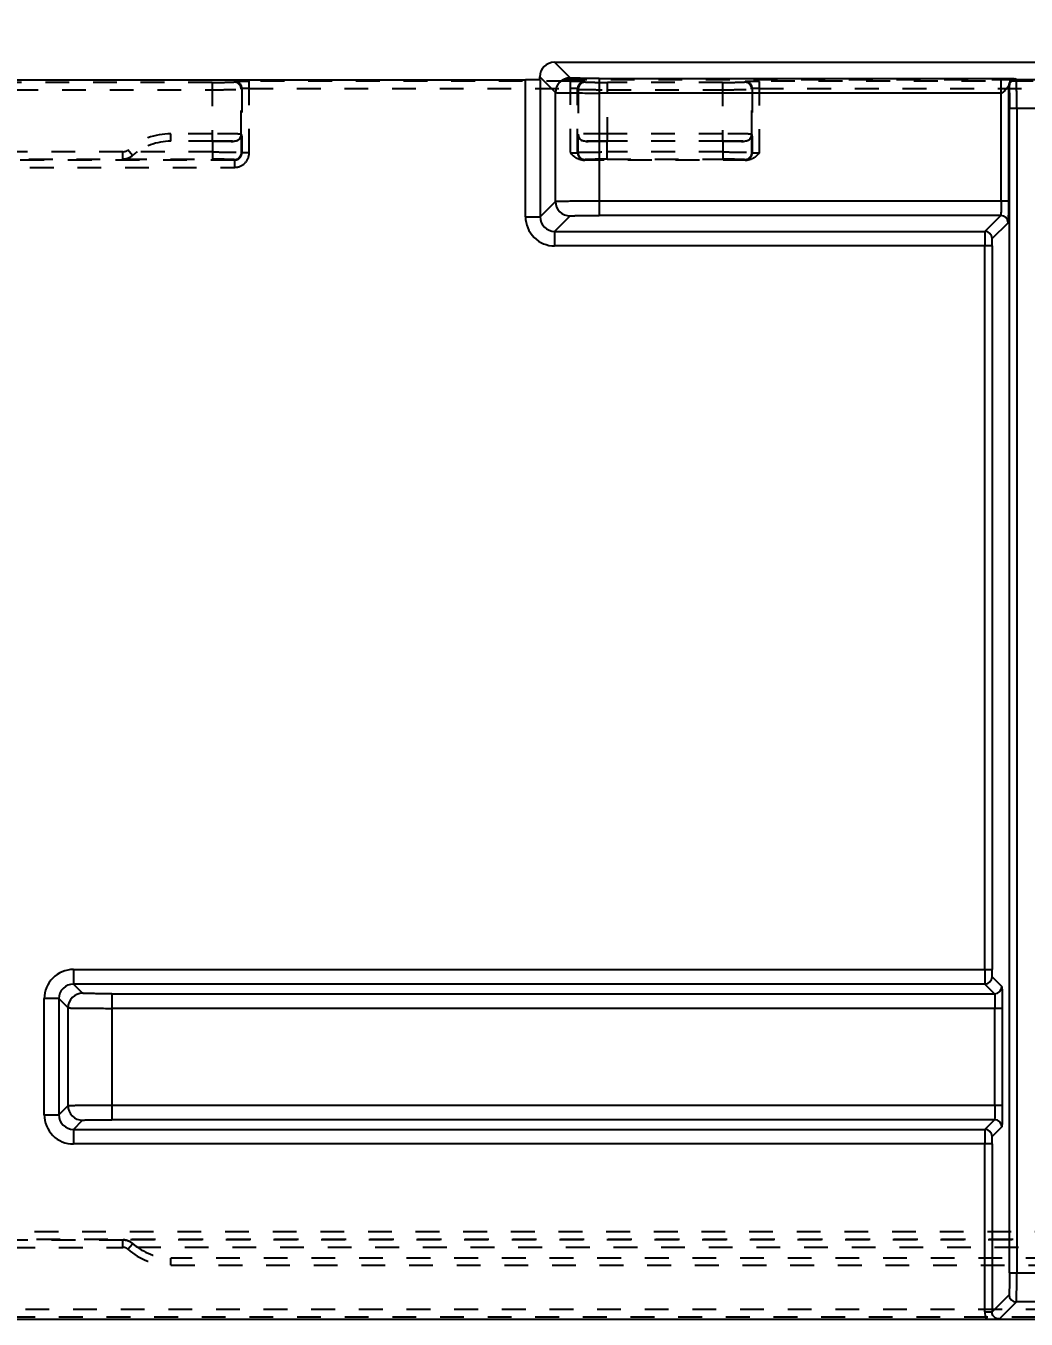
# Model space of a CAD drawing. Header units: millimetres. Extents: x 1803 to 4269, y -6912 to 1836.
# Drawn here: x 2773.5 to 2842.1, y -2.2 to 86.5 of the extents above; entities that cross this region are included whole.
import ezdxf

# ---------------------------------------------------------------- set-up
doc = ezdxf.new("R2010")
doc.units = ezdxf.units.MM
doc.header["$LTSCALE"] = 16.335
doc.header["$PDMODE"] = 3
doc.header["$PDSIZE"] = 0.3125
doc.linetypes.add('HIDDEN', pattern=[0.2, 0.1, -0.1])
doc.layers.get('0').update_dxf_attribs({"linetype": 'CONTINUOUS'})
doc.layers.get('Defpoints').update_dxf_attribs({"linetype": 'CONTINUOUS'})
doc.layers.add('DEFAULT_2', color=8, linetype='HIDDEN')
doc.styles.get("Standard").update_dxf_attribs({"font": 'txt', "width": 0.8})
doc.dimstyles.new('11', dxfattribs={"dimtxt": 8, "dimasz": 8, "dimexe": 0, "dimexo": 0, "dimgap": 0, "dimtad": 0, "dimdsep": 46, "dimtxsty": 'Standard', "dimcen": 0, "dimclrd": 4, "dimclre": 4, "dimclrt": 6, "dimazin": 0, "dimtp": 0.01, "dimtm": 0.01, "dimtfac": 1, "dimtofl": 0, "dimtmove": 0, "dimatfit": 3, "dimfxl": 0, "dimtolj": 1, "dimarcsym": 0})

# ---------------------------------------------------------------- blocks, each defined once
blk = doc.blocks.new('*D13')
at = {"color": 4, "lineweight": -2}
for p, q in [((2710.726, 63.037), (2710.726, 100.642)), ((2718.726, 100.642), (2794.331, 100.642)), ((3097.706, 100.642), (2826.331, 100.642)), ((3105.706, 56.318), (3105.706, 100.642))]:
    blk.add_line(p, q, dxfattribs=at)
at = {"color": 4}
for points in [[(2718.726, 101.976), (2718.726, 99.309), (2710.726, 100.642)], [(3097.706, 101.976), (3097.706, 99.309), (3105.706, 100.642)]]:
    blk.add_solid(points, dxfattribs=at)
at = {"layer": 'Defpoints', "color": 0}
for p in [(2710.726, 100.642), (2710.726, 63.037), (3105.706, 56.318)]:
    blk.add_point(p, dxfattribs=at)
at = {"color": 6, "insert": (2810.331, 100.642), "char_height": 8, "attachment_point": 5}
blk.add_mtext('\\A1;394.98', dxfattribs=at)

msp = doc.modelspace()

# ---------------------------------------------------------------- linework, layer by layer
at = {"color": 7, "linetype": 'Continuous'}
for p, q in [((2810.8, 82.946), (2809.726, 84.021)), ((2809.726, 84.021), (3003.706, 84.021)), ((2713.726, 82.808), (2807.743, 82.808)), ((2807.743, 73.425), (2807.743, 82.808)), ((2808.726, 82.808), (2808.726, 83.021)), ((2808.726, 83.021), (2809.801, 81.947)), ((2808.743, 82.825), (2808.743, 73.425)), ((2812.8, 82.912), (2812.8, 73.516)), ((2812.8, 82.912), (2840.361, 82.912)), ((2840.361, 74.516), (2840.361, 82.912)), ((2841.405, 82.842), (2841.361, 82.886)), ((2841.405, 82.842), (2842.757, 82.842)), ((2809.801, 74.482), (2809.801, 81.947)), ((2840.361, 81.912), (2812.8, 81.912)), ((2840.861, 82.386), (2840.861, 74.516)), ((2840.905, 82.342), (2840.861, 82.386)), ((2840.931, 0.986), (2840.931, 80.842)), ((2843.217, 80.842), (2840.931, 80.842)), ((2841.431, 80.842), (2841.431, 0.986)), ((2809.801, 74.482), (2808.743, 73.425)), ((2812.8, 74.516), (2840.861, 74.516)), ((2807.743, 73.425), (2808.743, 73.425)), ((2809.743, 72.425), (2810.8, 73.482)), ((2840.335, 73.516), (2812.8, 73.516)), ((2840.335, 73.516), (2839.243, 72.425)), ((2839.743, 71.925), (2840.835, 73.016)), ((2809.743, 72.425), (2809.743, 71.425)), ((2809.743, 72.425), (2839.243, 72.425)), ((2839.735, 71.425), (2809.743, 71.425)), ((2839.235, 21.79), (2839.235, 71.425)), ((2839.735, 71.425), (2839.735, 21.79)), ((2776.743, 21.79), (2776.743, 20.79)), ((2776.743, 21.79), (2839.735, 21.79)), ((2777.373, 20.161), (2776.743, 20.79)), ((2839.243, 20.79), (2776.743, 20.79)), ((2839.243, 20.79), (2839.907, 20.127)), ((2840.407, 20.627), (2839.743, 21.29)), ((2774.743, 11.825), (2774.743, 19.791)), ((2775.743, 19.791), (2774.743, 19.791)), ((2775.743, 19.791), (2775.743, 11.825)), ((2775.743, 19.791), (2776.373, 19.161)), ((2779.372, 20.127), (2779.372, 11.489)), ((2779.372, 20.127), (2839.907, 20.127)), ((2776.373, 12.454), (2776.373, 19.161)), ((2840.433, 19.127), (2779.372, 19.127)), ((2839.933, 12.489), (2839.933, 19.127)), ((2840.433, 19.127), (2840.433, 12.488)), ((2776.373, 12.454), (2775.743, 11.825)), ((2779.372, 12.489), (2840.433, 12.489)), ((2774.743, 11.825), (2775.743, 11.825)), ((2776.743, 10.825), (2777.373, 11.454)), ((2776.743, 10.825), (2776.743, 9.825)), ((2776.743, 10.825), (2839.243, 10.825)), ((2839.907, 11.489), (2779.372, 11.489)), ((2839.907, 11.489), (2839.243, 10.825)), ((2839.743, 10.325), (2840.407, 10.989)), ((2839.735, 9.825), (2776.743, 9.825)), ((2839.235, -1.684), (2839.235, 9.825)), ((2839.735, 9.825), (2839.735, -1.684)), ((2840.931, 0.986), (2843.217, 0.986)), ((2840.905, -0.514), (2839.735, -1.684)), ((2839.235, -1.684), (2839.735, -1.684)), ((2840.235, -2.184), (2841.405, -1.014)), ((2842.743, -1.014), (2841.405, -1.014)), ((2713.726, -2.192), (3105.206, -2.192))]:
    msp.add_line(p, q, dxfattribs=at)
for centre, radius, start, end in [((2810.801, 81.946), 1, 90.0211, 179.97863), ((2841.361, 82.386), 0.5, 90.02106, 179.97894), ((2841.405, 82.342), 0.5, 90.00092, 179.99908), ((2810.801, 74.482), 1, 180.02109, 269.97863), ((2809.743, 73.425), 2, 179.9961, 270.0039), ((2809.743, 73.424), 0.999, 179.9717, 270.0283), ((2840.335, 73.016), 0.5, 0.02105, 89.97894), ((2839.243, 71.925), 0.5, 0.02107, 89.97894), ((2776.743, 19.791), 2, 89.9961, 180.0039), ((2776.743, 19.791), 0.999, 89.9717, 180.0283), ((2839.243, 21.291), 0.5, 270.02106, 359.97893), ((2839.907, 20.627), 0.5, 270.02106, 359.97895), ((2777.373, 19.161), 1, 90.0211, 179.97863), ((2777.373, 12.455), 1, 180.02109, 269.97863), ((2776.743, 11.825), 2, 179.9961, 270.0039), ((2776.743, 11.824), 0.999, 179.9717, 270.0283), ((2839.243, 10.325), 0.5, 0.02107, 89.97894), ((2839.907, 10.989), 0.5, 0.02105, 89.97894), ((2841.405, -0.514), 0.5, 180.00092, 269.99908)]:
    msp.add_arc(centre, radius, start, end, dxfattribs=at)
msp.add_ellipse((2809.726, 83.021), major_axis=(0.707, -0.707), ratio=0.999695, start_param=2.356333, end_param=3.926853, dxfattribs=at)
for points, knots in [([(2808.444, 82.813), (2808.394, 82.812), (2808.161, 82.809), (2807.927, 82.808), (2807.743, 82.808)], [0, 0, 0, 0, 0.215135, 1, 1, 1, 1]), ([(2808.735, 82.824), (2808.733, 82.823), (2808.725, 82.823), (2808.71, 82.82), (2808.685, 82.819), (2808.635, 82.817), (2808.554, 82.815), (2808.484, 82.813), (2808.444, 82.813)], [0, 0, 0, 0, 0.022818, 0.077629, 0.163326, 0.278558, 0.591083, 1, 1, 1, 1]), ([(2812.8, 82.912), (2812.672, 82.912), (2812.419, 82.912), (2812.052, 82.914), (2811.713, 82.917), (2811.416, 82.922), (2811.198, 82.926), (2811.053, 82.93), (2810.968, 82.933), (2810.901, 82.936), (2810.85, 82.938), (2810.82, 82.943), (2810.804, 82.943), (2810.8, 82.946)], [0, 0, 0, 0, 0.192526, 0.378586, 0.550069, 0.70073, 0.825069, 0.875944, 0.918583, 0.952516, 0.977503, 0.993365, 1, 1, 1, 1]), ([(2840.361, 82.912), (2840.514, 82.912), (2840.727, 82.911), (2840.99, 82.907), (2841.134, 82.903), (2841.242, 82.901), (2841.31, 82.893), (2841.351, 82.896), (2841.361, 82.886)], [0, 0, 0, 0, 0.458432, 0.640978, 0.786071, 0.892219, 0.95943, 1, 1, 1, 1]), ([(2841.431, 80.842), (2841.431, 80.971), (2841.43, 81.223), (2841.429, 81.59), (2841.427, 81.929), (2841.424, 82.227), (2841.42, 82.444), (2841.417, 82.589), (2841.415, 82.674), (2841.412, 82.741), (2841.411, 82.792), (2841.407, 82.822), (2841.408, 82.838), (2841.405, 82.842)], [0, 0, 0, 0, 0.192544, 0.378616, 0.550136, 0.700849, 0.825215, 0.876096, 0.918736, 0.952662, 0.97763, 0.993455, 1, 1, 1, 1]), ([(2809.801, 81.947), (2809.806, 81.943), (2809.83, 81.944), (2809.876, 81.938), (2809.951, 81.936), (2810.052, 81.933), (2810.18, 81.93), (2810.398, 81.926), (2810.724, 81.922), (2811.17, 81.918), (2811.678, 81.915), (2812.229, 81.913), (2812.607, 81.912), (2812.8, 81.912)], [0, 0, 0, 0, 0.00651, 0.022309, 0.047276, 0.081235, 0.123839, 0.174669, 0.299147, 0.449893, 0.621323, 0.807216, 1, 1, 1, 1]), ([(2840.361, 81.912), (2840.39, 81.912), (2840.452, 81.935), (2840.53, 81.997), (2840.606, 82.073), (2840.677, 82.153), (2840.733, 82.22), (2840.774, 82.271), (2840.801, 82.307), (2840.823, 82.336), (2840.842, 82.365), (2840.851, 82.374), (2840.86, 82.388), (2840.861, 82.386)], [0, 0, 0, 0, 0.125416, 0.269472, 0.423929, 0.579915, 0.728821, 0.797478, 0.860553, 0.916282, 0.960919, 0.990191, 1, 1, 1, 1]), ([(2840.905, 82.342), (2840.907, 82.34), (2840.907, 82.327), (2840.911, 82.305), (2840.913, 82.267), (2840.915, 82.216), (2840.917, 82.152), (2840.92, 82.043), (2840.924, 81.881), (2840.927, 81.657), (2840.929, 81.403), (2840.93, 81.128), (2840.931, 80.939), (2840.931, 80.842)], [0, 0, 0, 0, 0.006635, 0.022497, 0.047485, 0.081418, 0.124056, 0.174931, 0.29927, 0.449932, 0.621414, 0.807474, 1, 1, 1, 1]), ([(2809.801, 74.482), (2809.806, 74.485), (2809.83, 74.485), (2809.876, 74.49), (2809.951, 74.492), (2810.052, 74.496), (2810.18, 74.498), (2810.398, 74.502), (2810.724, 74.507), (2811.17, 74.511), (2811.678, 74.514), (2812.229, 74.516), (2812.607, 74.516), (2812.8, 74.516)], [0, 0, 0, 0, 0.00651, 0.022309, 0.047276, 0.081235, 0.123839, 0.174669, 0.299148, 0.449893, 0.621323, 0.807216, 1, 1, 1, 1]), ([(2840.361, 74.516), (2840.361, 74.39), (2840.36, 74.207), (2840.357, 73.973), (2840.354, 73.824), (2840.35, 73.702), (2840.346, 73.618), (2840.343, 73.567), (2840.341, 73.542), (2840.338, 73.527), (2840.337, 73.518), (2840.335, 73.516)], [0, 0, 0, 0, 0.378175, 0.549667, 0.700342, 0.824025, 0.917104, 0.951245, 0.976637, 0.992946, 1, 1, 1, 1]), ([(2840.861, 74.516), (2840.861, 74.42), (2840.86, 74.23), (2840.859, 73.955), (2840.857, 73.701), (2840.853, 73.478), (2840.85, 73.315), (2840.847, 73.206), (2840.845, 73.142), (2840.842, 73.092), (2840.841, 73.054), (2840.837, 73.031), (2840.837, 73.019), (2840.835, 73.016)], [0, 0, 0, 0, 0.192517, 0.378561, 0.550053, 0.700744, 0.825096, 0.875972, 0.918609, 0.952534, 0.97751, 0.993363, 1, 1, 1, 1]), ([(2810.8, 73.482), (2810.804, 73.485), (2810.82, 73.485), (2810.85, 73.49), (2810.901, 73.492), (2810.968, 73.496), (2811.053, 73.498), (2811.198, 73.503), (2811.416, 73.507), (2811.713, 73.511), (2812.052, 73.514), (2812.419, 73.516), (2812.672, 73.516), (2812.8, 73.516)], [0, 0, 0, 0, 0.006635, 0.022497, 0.047484, 0.081417, 0.124056, 0.174931, 0.29927, 0.449931, 0.621414, 0.807474, 1, 1, 1, 1]), ([(2839.243, 72.425), (2839.24, 72.418), (2839.244, 72.389), (2839.238, 72.333), (2839.239, 72.24), (2839.237, 72.117), (2839.236, 71.968), (2839.235, 71.735), (2839.235, 71.551), (2839.235, 71.425)], [0, 0, 0, 0, 0.022268, 0.081143, 0.174666, 0.299048, 0.449783, 0.621329, 1, 1, 1, 1]), ([(2839.735, 71.425), (2839.735, 71.488), (2839.735, 71.58), (2839.736, 71.696), (2839.737, 71.771), (2839.739, 71.832), (2839.739, 71.879), (2839.743, 71.906), (2839.741, 71.922), (2839.743, 71.925)], [0, 0, 0, 0, 0.378397, 0.549992, 0.70075, 0.824486, 0.917573, 0.977036, 1, 1, 1, 1]), ([(2839.235, 21.79), (2839.235, 21.664), (2839.235, 21.481), (2839.236, 21.247), (2839.237, 21.098), (2839.239, 20.976), (2839.238, 20.883), (2839.244, 20.826), (2839.24, 20.797), (2839.243, 20.79)], [0, 0, 0, 0, 0.378671, 0.550217, 0.700952, 0.825334, 0.918857, 0.977732, 1, 1, 1, 1]), ([(2839.743, 21.29), (2839.741, 21.293), (2839.743, 21.309), (2839.739, 21.336), (2839.739, 21.383), (2839.737, 21.444), (2839.736, 21.519), (2839.735, 21.636), (2839.735, 21.727), (2839.735, 21.79)], [0, 0, 0, 0, 0.022964, 0.082427, 0.175514, 0.29925, 0.450008, 0.621603, 1, 1, 1, 1]), ([(2840.407, 20.627), (2840.41, 20.624), (2840.41, 20.612), (2840.413, 20.589), (2840.415, 20.551), (2840.417, 20.501), (2840.42, 20.437), (2840.423, 20.328), (2840.426, 20.165), (2840.429, 19.942), (2840.431, 19.688), (2840.433, 19.412), (2840.433, 19.223), (2840.433, 19.127)], [0, 0, 0, 0, 0.006637, 0.02249, 0.047466, 0.081392, 0.124028, 0.174905, 0.299256, 0.449946, 0.621438, 0.807482, 1, 1, 1, 1]), ([(2779.372, 20.127), (2779.244, 20.127), (2778.991, 20.127), (2778.625, 20.129), (2778.286, 20.132), (2777.988, 20.136), (2777.771, 20.14), (2777.626, 20.144), (2777.541, 20.147), (2777.473, 20.151), (2777.423, 20.153), (2777.393, 20.158), (2777.376, 20.158), (2777.373, 20.161)], [0, 0, 0, 0, 0.192526, 0.378586, 0.550069, 0.70073, 0.825069, 0.875944, 0.918583, 0.952516, 0.977503, 0.993365, 1, 1, 1, 1]), ([(2839.907, 20.127), (2839.909, 20.125), (2839.91, 20.116), (2839.913, 20.101), (2839.915, 20.075), (2839.919, 20.025), (2839.922, 19.941), (2839.926, 19.819), (2839.929, 19.67), (2839.932, 19.436), (2839.933, 19.253), (2839.933, 19.127)], [0, 0, 0, 0, 0.007054, 0.023362, 0.048755, 0.082895, 0.175974, 0.299658, 0.450335, 0.621829, 1, 1, 1, 1]), ([(2776.373, 19.161), (2776.378, 19.157), (2776.402, 19.158), (2776.448, 19.153), (2776.523, 19.151), (2776.625, 19.147), (2776.752, 19.145), (2776.97, 19.14), (2777.296, 19.136), (2777.743, 19.132), (2778.251, 19.129), (2778.801, 19.127), (2779.18, 19.127), (2779.372, 19.127)], [0, 0, 0, 0, 0.00651, 0.022309, 0.047276, 0.081235, 0.123839, 0.174669, 0.299147, 0.449893, 0.621323, 0.807216, 1, 1, 1, 1]), ([(2776.373, 12.454), (2776.378, 12.458), (2776.402, 12.457), (2776.448, 12.463), (2776.523, 12.464), (2776.625, 12.468), (2776.752, 12.471), (2776.97, 12.475), (2777.296, 12.479), (2777.743, 12.483), (2778.251, 12.486), (2778.801, 12.488), (2779.18, 12.489), (2779.372, 12.489)], [0, 0, 0, 0, 0.00651, 0.022309, 0.047276, 0.081235, 0.123839, 0.174669, 0.299148, 0.449893, 0.621323, 0.807216, 1, 1, 1, 1]), ([(2839.933, 12.489), (2839.933, 12.362), (2839.932, 12.179), (2839.929, 11.945), (2839.926, 11.797), (2839.922, 11.674), (2839.919, 11.59), (2839.915, 11.54), (2839.913, 11.514), (2839.91, 11.499), (2839.909, 11.49), (2839.907, 11.489)], [0, 0, 0, 0, 0.378175, 0.549667, 0.700342, 0.824025, 0.917104, 0.951245, 0.976637, 0.992946, 1, 1, 1, 1]), ([(2840.433, 12.488), (2840.433, 12.392), (2840.433, 12.203), (2840.431, 11.928), (2840.429, 11.674), (2840.426, 11.45), (2840.423, 11.287), (2840.42, 11.178), (2840.417, 11.115), (2840.415, 11.064), (2840.413, 11.026), (2840.41, 11.004), (2840.41, 10.991), (2840.407, 10.989)], [0, 0, 0, 0, 0.192517, 0.378561, 0.550053, 0.700744, 0.825096, 0.875972, 0.918609, 0.952534, 0.97751, 0.993363, 1, 1, 1, 1]), ([(2777.373, 11.454), (2777.376, 11.458), (2777.393, 11.458), (2777.423, 11.463), (2777.473, 11.465), (2777.541, 11.468), (2777.626, 11.471), (2777.771, 11.475), (2777.988, 11.479), (2778.286, 11.483), (2778.625, 11.486), (2778.991, 11.488), (2779.244, 11.489), (2779.372, 11.489)], [0, 0, 0, 0, 0.006635, 0.022497, 0.047484, 0.081417, 0.124056, 0.174931, 0.29927, 0.449931, 0.621414, 0.807474, 1, 1, 1, 1]), ([(2839.243, 10.825), (2839.24, 10.818), (2839.244, 10.789), (2839.238, 10.733), (2839.239, 10.64), (2839.237, 10.517), (2839.236, 10.368), (2839.235, 10.135), (2839.235, 9.951), (2839.235, 9.825)], [0, 0, 0, 0, 0.022268, 0.081143, 0.174666, 0.299048, 0.449783, 0.621329, 1, 1, 1, 1]), ([(2839.735, 9.825), (2839.735, 9.888), (2839.735, 9.98), (2839.736, 10.096), (2839.737, 10.171), (2839.739, 10.232), (2839.739, 10.279), (2839.743, 10.306), (2839.741, 10.322), (2839.743, 10.325)], [0, 0, 0, 0, 0.378397, 0.549992, 0.70075, 0.824486, 0.917573, 0.977036, 1, 1, 1, 1]), ([(2840.931, 0.986), (2840.931, 0.89), (2840.93, 0.7), (2840.929, 0.425), (2840.927, 0.171), (2840.924, -0.052), (2840.92, -0.215), (2840.917, -0.324), (2840.915, -0.388), (2840.913, -0.438), (2840.911, -0.476), (2840.907, -0.499), (2840.907, -0.511), (2840.905, -0.514)], [0, 0, 0, 0, 0.192526, 0.378586, 0.550068, 0.70073, 0.825069, 0.875944, 0.918582, 0.952516, 0.977503, 0.993365, 1, 1, 1, 1]), ([(2841.405, -1.014), (2841.408, -1.01), (2841.407, -0.994), (2841.411, -0.964), (2841.412, -0.913), (2841.415, -0.846), (2841.417, -0.761), (2841.42, -0.615), (2841.424, -0.398), (2841.427, -0.1), (2841.429, 0.239), (2841.43, 0.605), (2841.431, 0.858), (2841.431, 0.986)], [0, 0, 0, 0, 0.006545, 0.02237, 0.047338, 0.081264, 0.123904, 0.174785, 0.299151, 0.449864, 0.621384, 0.807456, 1, 1, 1, 1]), ([(2839.374, -2.192), (2839.457, -2.192), (2839.744, -2.192), (2840.031, -2.187), (2840.235, -2.184)], [0, 0, 0, 0, 0.290276, 1, 1, 1, 1]), ([(2840.235, -2.184), (2840.148, -2.184), (2839.972, -2.137), (2839.844, -2.007), (2839.801, -1.932)], [0, 0, 0, 0, 0.500747, 1, 1, 1, 1])]:
    msp.add_open_spline(points, degree=3, knots=knots, dxfattribs=at)
for points in [[(2839.235, -1.684), (2839.235, -1.86), (2839.284, -2.041), (2839.374, -2.192)], [(2839.801, -1.932), (2839.759, -1.858), (2839.735, -1.77), (2839.735, -1.684)]]:
    msp.add_open_spline(points, degree=3, dxfattribs=at)
at = {"layer": 'DEFAULT_2', "color": 8, "linetype": 'HIDDEN'}
for p, q in [((2786.254, 82.642), (2713.892, 82.642)), ((2786.253, 82.642), (2786.253, 78.617)), ((2787.775, 82.712), (2787.775, 82.667)), ((2810.815, 82.729), (2788.797, 82.729)), ((2788.798, 77.816), (2788.798, 82.729)), ((3004.706, 82.808), (2808.735, 82.808)), ((2810.815, 82.729), (2810.815, 77.799)), ((2811.837, 82.667), (2811.837, 82.712)), ((2813.359, 78.617), (2813.359, 82.642)), ((2821.254, 82.642), (2813.359, 82.642)), ((2821.253, 82.642), (2821.253, 78.617)), ((2822.775, 82.712), (2822.775, 82.667)), ((2845.815, 82.729), (2823.797, 82.729)), ((2823.798, 77.799), (2823.798, 82.729)), ((2713.892, 82.142), (2786.253, 82.142)), ((2788.253, 82.167), (2788.298, 82.212)), ((2788.253, 79.091), (2788.253, 82.167)), ((2788.298, 82.212), (2788.298, 77.816)), ((2788.798, 82.229), (2810.815, 82.229)), ((2811.315, 77.816), (2811.315, 82.212)), ((2811.315, 82.212), (2811.359, 82.167)), ((2811.359, 82.167), (2811.359, 79.091)), ((2813.359, 82.142), (2821.253, 82.142)), ((2823.253, 82.167), (2823.298, 82.212)), ((2823.253, 79.091), (2823.253, 82.167)), ((2823.298, 82.212), (2823.298, 77.816)), ((2823.798, 82.229), (2845.815, 82.229)), ((2783.426, 78.608), (2783.426, 79.116)), ((2786.253, 79.116), (2783.426, 79.116)), ((2788.271, 79.073), (2788.253, 79.091)), ((2788.271, 77.843), (2788.271, 79.073)), ((2811.359, 79.091), (2811.342, 79.073)), ((2811.342, 79.073), (2811.342, 77.843)), ((2821.253, 79.116), (2813.359, 79.116)), ((2823.271, 79.073), (2823.253, 79.091)), ((2823.271, 77.843), (2823.271, 79.073)), ((2786.271, 78.608), (2783.426, 78.608)), ((2786.271, 78.608), (2786.271, 77.369)), ((2813.341, 77.369), (2813.341, 78.608)), ((2821.271, 78.608), (2813.341, 78.608)), ((2821.271, 78.608), (2821.271, 77.369)), ((2780.138, 77.886), (2718.147, 77.886)), ((2718.147, 77.386), (2780.142, 77.386)), ((2787.798, 77.316), (2718.217, 77.316)), ((2780.142, 77.369), (2780.138, 77.886)), ((2780.142, 77.369), (2786.271, 77.369)), ((2780.795, 77.632), (2780.466, 78.009)), ((2780.795, 77.632), (2780.799, 77.622)), ((2786.271, 77.869), (2781.11, 77.869)), ((2787.771, 77.343), (2787.798, 77.316)), ((2787.798, 77.316), (2787.798, 76.816)), ((2788.271, 77.843), (2788.298, 77.816)), ((2788.798, 77.816), (2788.298, 77.816)), ((2811.315, 77.816), (2811.342, 77.843)), ((2822.937, 77.308), (2811.676, 77.308)), ((2811.815, 77.316), (2811.842, 77.343)), ((2821.271, 77.869), (2813.341, 77.869)), ((2813.341, 77.369), (2821.271, 77.369)), ((2822.771, 77.343), (2822.798, 77.316)), ((2823.271, 77.843), (2823.298, 77.816)), ((2718.217, 76.816), (2787.798, 76.816)), ((2844.315, 3.799), (2750.818, 3.799)), ((2751.335, 3.299), (2844.315, 3.299)), ((2780.142, 3.229), (2752.879, 3.229)), ((2752.879, 2.729), (2780.138, 2.729)), ((2780.138, 2.729), (2780.142, 3.246)), ((2844.368, 3.246), (2780.142, 3.246)), ((2780.466, 2.606), (2780.795, 2.983)), ((2780.795, 2.983), (2780.799, 2.993)), ((2781.11, 2.746), (2844.368, 2.746)), ((2783.426, 1.499), (2783.426, 1.999)), ((2850.232, 1.999), (2783.426, 1.999)), ((2783.426, 1.499), (2850.228, 1.499)), ((2850.228, -1.526), (2752.879, -1.526)), ((2752.879, -2.026), (2850.263, -2.026))]:
    msp.add_line(p, q, dxfattribs=at)
for centre, radius, start, end in [((2787.753, 82.167), 0.5, 0.00092, 89.99908), ((2787.797, 82.212), 0.5, 0.02107, 89.97896), ((2811.815, 82.212), 0.5, 90.02104, 179.97893), ((2811.859, 82.167), 0.5, 90.00092, 179.99908), ((2822.753, 82.167), 0.5, 0.00092, 89.99908), ((2822.797, 82.212), 0.5, 0.02107, 89.97896), ((2783.426, 74.608), 4.509, 90, 131.02766), ((2787.753, 79.091), 0.5, 297.04644, 359.98703), ((2811.859, 79.091), 0.5, 180.01221, 242.95432), ((2822.753, 79.091), 0.5, 297.04644, 359.98703), ((2783.426, 74.608), 4, 90, 131.02766), ((2780.138, 78.386), 1, 270.00082, 311.02693), ((2783.276, 74.815), 3.744, 125.3533, 131.42797), ((2787.771, 77.843), 0.5, 270.00092, 359.99908), ((2787.798, 77.816), 1, 269.99916, 0.00072), ((2787.798, 77.816), 0.5, 269.9717, 0.02833), ((2811.815, 77.816), 0.5, 180.02106, 269.97896), ((2811.842, 77.843), 0.5, 180.00092, 269.99908), ((2822.771, 77.843), 0.5, 270.00092, 359.99908), ((2822.797, 77.816), 0.5, 270.02104, 359.97894), ((2780.138, 2.229), 1, 48.97306, 89.99918), ((2783.294, 5.822), 3.773, 228.59475, 234.62398), ((2783.426, 6.008), 4, 228.97234, 270), ((2783.426, 6.008), 4.509, 228.97235, 270)]:
    msp.add_arc(centre, radius, start, end, dxfattribs=at)
for points, knots in [([(2786.254, 82.642), (2786.35, 82.642), (2786.539, 82.642), (2786.814, 82.643), (2787.069, 82.646), (2787.292, 82.649), (2787.455, 82.652), (2787.564, 82.655), (2787.627, 82.657), (2787.678, 82.66), (2787.716, 82.661), (2787.738, 82.665), (2787.751, 82.665), (2787.753, 82.667)], [0, 0, 0, 0, 0.192537, 0.378606, 0.550095, 0.700762, 0.825104, 0.875978, 0.918612, 0.952536, 0.977514, 0.993368, 1, 1, 1, 1]), ([(2787.798, 82.712), (2787.799, 82.713), (2787.808, 82.713), (2787.823, 82.716), (2787.848, 82.717), (2787.898, 82.719), (2787.982, 82.722), (2788.105, 82.724), (2788.254, 82.726), (2788.488, 82.728), (2788.671, 82.729), (2788.797, 82.729)], [0, 0, 0, 0, 0.006635, 0.022485, 0.047455, 0.081372, 0.174873, 0.299217, 0.449887, 0.62138, 1, 1, 1, 1]), ([(2810.815, 82.729), (2810.941, 82.729), (2811.125, 82.728), (2811.358, 82.726), (2811.507, 82.724), (2811.63, 82.722), (2811.714, 82.719), (2811.764, 82.717), (2811.79, 82.716), (2811.805, 82.713), (2811.813, 82.713), (2811.815, 82.712)], [0, 0, 0, 0, 0.37862, 0.550114, 0.700784, 0.825129, 0.91863, 0.952546, 0.977515, 0.993365, 1, 1, 1, 1]), ([(2811.859, 82.667), (2811.861, 82.665), (2811.874, 82.665), (2811.896, 82.661), (2811.934, 82.66), (2811.985, 82.657), (2812.049, 82.655), (2812.158, 82.652), (2812.321, 82.649), (2812.544, 82.646), (2812.798, 82.643), (2813.073, 82.642), (2813.262, 82.642), (2813.359, 82.642)], [0, 0, 0, 0, 0.006632, 0.022486, 0.047464, 0.081388, 0.124022, 0.174896, 0.299238, 0.449905, 0.621394, 0.807463, 1, 1, 1, 1]), ([(2821.254, 82.642), (2821.35, 82.642), (2821.539, 82.642), (2821.814, 82.643), (2822.069, 82.646), (2822.292, 82.649), (2822.455, 82.652), (2822.564, 82.655), (2822.627, 82.657), (2822.678, 82.66), (2822.716, 82.661), (2822.738, 82.665), (2822.751, 82.665), (2822.753, 82.667)], [0, 0, 0, 0, 0.192537, 0.378606, 0.550095, 0.700762, 0.825104, 0.875978, 0.918612, 0.952536, 0.977514, 0.993368, 1, 1, 1, 1]), ([(2822.798, 82.712), (2822.799, 82.713), (2822.808, 82.713), (2822.823, 82.716), (2822.848, 82.717), (2822.898, 82.719), (2822.982, 82.722), (2823.105, 82.724), (2823.254, 82.726), (2823.488, 82.728), (2823.671, 82.729), (2823.797, 82.729)], [0, 0, 0, 0, 0.006635, 0.022485, 0.047455, 0.081372, 0.174873, 0.299217, 0.449887, 0.62138, 1, 1, 1, 1]), ([(2786.253, 82.142), (2786.382, 82.142), (2786.634, 82.142), (2787.001, 82.143), (2787.34, 82.146), (2787.638, 82.149), (2787.855, 82.152), (2788, 82.155), (2788.085, 82.157), (2788.153, 82.16), (2788.203, 82.161), (2788.233, 82.165), (2788.25, 82.165), (2788.253, 82.167)], [0, 0, 0, 0, 0.192544, 0.378616, 0.550136, 0.700849, 0.825215, 0.876096, 0.918736, 0.952662, 0.97763, 0.993455, 1, 1, 1, 1]), ([(2788.798, 82.229), (2788.734, 82.229), (2788.643, 82.228), (2788.526, 82.226), (2788.451, 82.224), (2788.391, 82.221), (2788.343, 82.22), (2788.317, 82.215), (2788.299, 82.215), (2788.298, 82.212)], [0, 0, 0, 0, 0.377948, 0.549345, 0.69995, 0.823602, 0.916704, 0.976346, 1, 1, 1, 1]), ([(2811.315, 82.212), (2811.313, 82.215), (2811.295, 82.215), (2811.269, 82.22), (2811.222, 82.221), (2811.161, 82.224), (2811.086, 82.226), (2810.97, 82.228), (2810.878, 82.229), (2810.815, 82.229)], [0, 0, 0, 0, 0.023655, 0.083298, 0.1764, 0.300053, 0.450657, 0.622054, 1, 1, 1, 1]), ([(2811.359, 82.167), (2811.363, 82.165), (2811.379, 82.165), (2811.409, 82.161), (2811.46, 82.16), (2811.527, 82.157), (2811.612, 82.155), (2811.757, 82.152), (2811.975, 82.149), (2812.272, 82.146), (2812.611, 82.143), (2812.978, 82.142), (2813.23, 82.142), (2813.359, 82.142)], [0, 0, 0, 0, 0.006545, 0.02237, 0.047338, 0.081264, 0.123904, 0.174785, 0.299151, 0.449864, 0.621384, 0.807456, 1, 1, 1, 1]), ([(2821.253, 82.142), (2821.382, 82.142), (2821.634, 82.142), (2822.001, 82.143), (2822.34, 82.146), (2822.638, 82.149), (2822.855, 82.152), (2823, 82.155), (2823.085, 82.157), (2823.153, 82.16), (2823.203, 82.161), (2823.233, 82.165), (2823.25, 82.165), (2823.253, 82.167)], [0, 0, 0, 0, 0.192544, 0.378616, 0.550136, 0.700849, 0.825215, 0.876096, 0.918736, 0.952662, 0.97763, 0.993455, 1, 1, 1, 1]), ([(2823.798, 82.229), (2823.734, 82.229), (2823.643, 82.228), (2823.526, 82.226), (2823.451, 82.224), (2823.391, 82.221), (2823.343, 82.22), (2823.317, 82.215), (2823.299, 82.215), (2823.298, 82.212)], [0, 0, 0, 0, 0.377946, 0.549343, 0.699947, 0.8236, 0.916702, 0.976345, 1, 1, 1, 1]), ([(2788.253, 79.091), (2788.25, 79.093), (2788.233, 79.093), (2788.203, 79.097), (2788.153, 79.098), (2788.085, 79.101), (2788, 79.103), (2787.855, 79.106), (2787.638, 79.109), (2787.34, 79.112), (2787.001, 79.115), (2786.634, 79.116), (2786.382, 79.116), (2786.253, 79.116)], [0, 0, 0, 0, 0.006545, 0.02237, 0.047338, 0.081264, 0.123904, 0.174785, 0.299151, 0.449864, 0.621384, 0.807456, 1, 1, 1, 1]), ([(2788.271, 79.073), (2788.268, 78.989), (2788.211, 78.809), (2788.067, 78.686), (2787.981, 78.646)], [0, 0, 0, 0, 0.469515, 1, 1, 1, 1]), ([(2811.632, 78.646), (2811.546, 78.686), (2811.401, 78.809), (2811.345, 78.989), (2811.342, 79.073)], [0, 0, 0, 0, 0.530517, 1, 1, 1, 1]), ([(2813.359, 79.116), (2813.23, 79.116), (2812.978, 79.116), (2812.611, 79.115), (2812.272, 79.112), (2811.975, 79.109), (2811.757, 79.106), (2811.612, 79.103), (2811.527, 79.101), (2811.46, 79.098), (2811.409, 79.097), (2811.379, 79.093), (2811.363, 79.093), (2811.359, 79.091)], [0, 0, 0, 0, 0.192544, 0.378616, 0.550136, 0.700849, 0.825215, 0.876096, 0.918736, 0.952662, 0.97763, 0.993455, 1, 1, 1, 1]), ([(2823.253, 79.091), (2823.25, 79.093), (2823.233, 79.093), (2823.203, 79.097), (2823.153, 79.098), (2823.085, 79.101), (2823, 79.103), (2822.855, 79.106), (2822.638, 79.109), (2822.34, 79.112), (2822.001, 79.115), (2821.634, 79.116), (2821.382, 79.116), (2821.253, 79.116)], [0, 0, 0, 0, 0.006545, 0.02237, 0.047338, 0.081264, 0.123904, 0.174785, 0.299151, 0.449864, 0.621384, 0.807456, 1, 1, 1, 1]), ([(2823.271, 79.073), (2823.268, 78.989), (2823.211, 78.809), (2823.067, 78.686), (2822.981, 78.646)], [0, 0, 0, 0, 0.469515, 1, 1, 1, 1]), ([(2787.702, 78.597), (2787.635, 78.601), (2787.457, 78.606), (2786.974, 78.615), (2786.558, 78.617), (2786.254, 78.617)], [0, 0, 0, 0, 0.139241, 0.36979, 1, 1, 1, 1]), ([(2786.271, 78.608), (2786.403, 78.608), (2786.88, 78.607), (2787.357, 78.603), (2787.702, 78.597)], [0, 0, 0, 0, 0.276692, 1, 1, 1, 1]), ([(2787.981, 78.646), (2787.961, 78.636), (2787.872, 78.603), (2787.775, 78.596), (2787.702, 78.597)], [0, 0, 0, 0, 0.229553, 1, 1, 1, 1]), ([(2811.91, 78.597), (2811.884, 78.597), (2811.79, 78.598), (2811.694, 78.616), (2811.632, 78.646)], [0, 0, 0, 0, 0.274023, 1, 1, 1, 1]), ([(2813.359, 78.617), (2813.054, 78.617), (2812.639, 78.615), (2812.156, 78.606), (2811.977, 78.601), (2811.91, 78.597)], [0, 0, 0, 0, 0.63021, 0.860759, 1, 1, 1, 1]), ([(2811.91, 78.597), (2812.012, 78.599), (2812.489, 78.606), (2812.966, 78.608), (2813.341, 78.608)], [0, 0, 0, 0, 0.213072, 1, 1, 1, 1]), ([(2822.702, 78.597), (2822.635, 78.601), (2822.457, 78.606), (2821.974, 78.615), (2821.558, 78.617), (2821.254, 78.617)], [0, 0, 0, 0, 0.139241, 0.36979, 1, 1, 1, 1]), ([(2821.271, 78.608), (2821.403, 78.608), (2821.88, 78.607), (2822.357, 78.603), (2822.702, 78.597)], [0, 0, 0, 0, 0.276692, 1, 1, 1, 1]), ([(2822.981, 78.646), (2822.961, 78.636), (2822.872, 78.603), (2822.775, 78.596), (2822.702, 78.597)], [0, 0, 0, 0, 0.229553, 1, 1, 1, 1]), ([(2780.145, 77.369), (2780.259, 77.37), (2780.498, 77.415), (2780.707, 77.541), (2780.799, 77.622)], [0, 0, 0, 0, 0.482221, 1, 1, 1, 1]), ([(2786.271, 77.869), (2786.399, 77.869), (2786.652, 77.868), (2787.019, 77.867), (2787.357, 77.865), (2787.655, 77.862), (2787.873, 77.859), (2788.018, 77.855), (2788.103, 77.853), (2788.17, 77.851), (2788.221, 77.849), (2788.251, 77.845), (2788.267, 77.846), (2788.271, 77.843)], [0, 0, 0, 0, 0.192544, 0.378616, 0.550136, 0.700849, 0.825215, 0.876096, 0.918736, 0.952662, 0.97763, 0.993455, 1, 1, 1, 1]), ([(2787.771, 77.343), (2787.768, 77.346), (2787.756, 77.346), (2787.733, 77.349), (2787.695, 77.351), (2787.645, 77.353), (2787.581, 77.355), (2787.472, 77.359), (2787.309, 77.362), (2787.086, 77.365), (2786.832, 77.367), (2786.557, 77.369), (2786.367, 77.369), (2786.271, 77.369)], [0, 0, 0, 0, 0.006635, 0.022497, 0.047484, 0.081418, 0.124056, 0.174931, 0.29927, 0.449931, 0.621414, 0.807474, 1, 1, 1, 1]), ([(2810.815, 77.799), (2810.878, 77.799), (2810.97, 77.8), (2811.086, 77.802), (2811.161, 77.804), (2811.222, 77.807), (2811.269, 77.808), (2811.295, 77.813), (2811.313, 77.813), (2811.315, 77.816)], [0, 0, 0, 0, 0.377948, 0.549345, 0.69995, 0.823602, 0.916703, 0.976344, 1, 1, 1, 1]), ([(2811.676, 77.308), (2811.508, 77.308), (2811.173, 77.44), (2810.935, 77.679), (2810.815, 77.799)], [0, 0, 0, 0, 0.497243, 1, 1, 1, 1]), ([(2811.342, 77.843), (2811.345, 77.846), (2811.361, 77.845), (2811.392, 77.849), (2811.442, 77.851), (2811.51, 77.853), (2811.595, 77.855), (2811.74, 77.859), (2811.957, 77.862), (2812.255, 77.865), (2812.594, 77.867), (2812.961, 77.868), (2813.213, 77.869), (2813.341, 77.869)], [0, 0, 0, 0, 0.006545, 0.02237, 0.047338, 0.081264, 0.123904, 0.174785, 0.299151, 0.449864, 0.621384, 0.807456, 1, 1, 1, 1]), ([(2811.676, 77.308), (2811.695, 77.308), (2811.729, 77.31), (2811.772, 77.31), (2811.798, 77.315), (2811.812, 77.314), (2811.815, 77.316)], [0, 0, 0, 0, 0.418715, 0.727971, 0.922493, 1, 1, 1, 1]), ([(2813.341, 77.369), (2813.245, 77.369), (2813.056, 77.369), (2812.781, 77.367), (2812.526, 77.365), (2812.303, 77.362), (2812.14, 77.359), (2812.031, 77.355), (2811.967, 77.353), (2811.917, 77.351), (2811.879, 77.349), (2811.857, 77.346), (2811.844, 77.346), (2811.842, 77.343)], [0, 0, 0, 0, 0.192526, 0.378586, 0.550068, 0.70073, 0.825069, 0.875944, 0.918582, 0.952515, 0.977503, 0.993365, 1, 1, 1, 1]), ([(2821.271, 77.869), (2821.399, 77.869), (2821.652, 77.868), (2822.019, 77.867), (2822.357, 77.865), (2822.655, 77.862), (2822.873, 77.859), (2823.018, 77.855), (2823.103, 77.853), (2823.17, 77.851), (2823.221, 77.849), (2823.251, 77.845), (2823.267, 77.846), (2823.271, 77.843)], [0, 0, 0, 0, 0.192544, 0.378616, 0.550136, 0.700849, 0.825215, 0.876096, 0.918736, 0.952662, 0.97763, 0.993455, 1, 1, 1, 1]), ([(2822.771, 77.343), (2822.768, 77.346), (2822.756, 77.346), (2822.733, 77.349), (2822.695, 77.351), (2822.645, 77.353), (2822.581, 77.355), (2822.472, 77.359), (2822.309, 77.362), (2822.086, 77.365), (2821.832, 77.367), (2821.557, 77.369), (2821.367, 77.369), (2821.271, 77.369)], [0, 0, 0, 0, 0.006635, 0.022497, 0.047484, 0.081418, 0.124056, 0.174931, 0.29927, 0.449931, 0.621414, 0.807474, 1, 1, 1, 1]), ([(2822.798, 77.316), (2822.8, 77.314), (2822.815, 77.315), (2822.84, 77.31), (2822.884, 77.31), (2822.917, 77.308), (2822.937, 77.308)], [0, 0, 0, 0, 0.077507, 0.272029, 0.581285, 1, 1, 1, 1]), ([(2823.798, 77.799), (2823.678, 77.679), (2823.44, 77.44), (2823.104, 77.308), (2822.937, 77.308)], [0, 0, 0, 0, 0.502757, 1, 1, 1, 1]), ([(2823.298, 77.816), (2823.299, 77.813), (2823.317, 77.813), (2823.343, 77.808), (2823.391, 77.807), (2823.451, 77.804), (2823.526, 77.802), (2823.643, 77.8), (2823.734, 77.799), (2823.798, 77.799)], [0, 0, 0, 0, 0.023656, 0.083297, 0.176398, 0.30005, 0.450655, 0.622052, 1, 1, 1, 1]), ([(2780.799, 2.993), (2780.707, 3.074), (2780.498, 3.2), (2780.259, 3.245), (2780.145, 3.246)], [0, 0, 0, 0, 0.517833, 1, 1, 1, 1])]:
    msp.add_open_spline(points, degree=3, knots=knots, dxfattribs=at)
for points in [[(2780.138, 77.886), (2780.255, 77.886), (2780.378, 77.932), (2780.466, 78.009)], [(2780.466, 2.606), (2780.378, 2.683), (2780.255, 2.729), (2780.138, 2.729)]]:
    msp.add_open_spline(points, degree=3, dxfattribs=at)

# ---------------------------------------------------------------- dimensions: what is measured, and where the dimension line sits
dim = msp.add_linear_dim(base=(2710.726, 100.642), p1=(3105.706, 56.318), p2=(2710.726, 63.037), dimstyle='11')
dim.commit()
dim.dimension.update_dxf_attribs({"geometry": '*D13', "text_midpoint": (2810.331, 100.642), "dimtype": 160})

doc.saveas('drawing.dxf')
